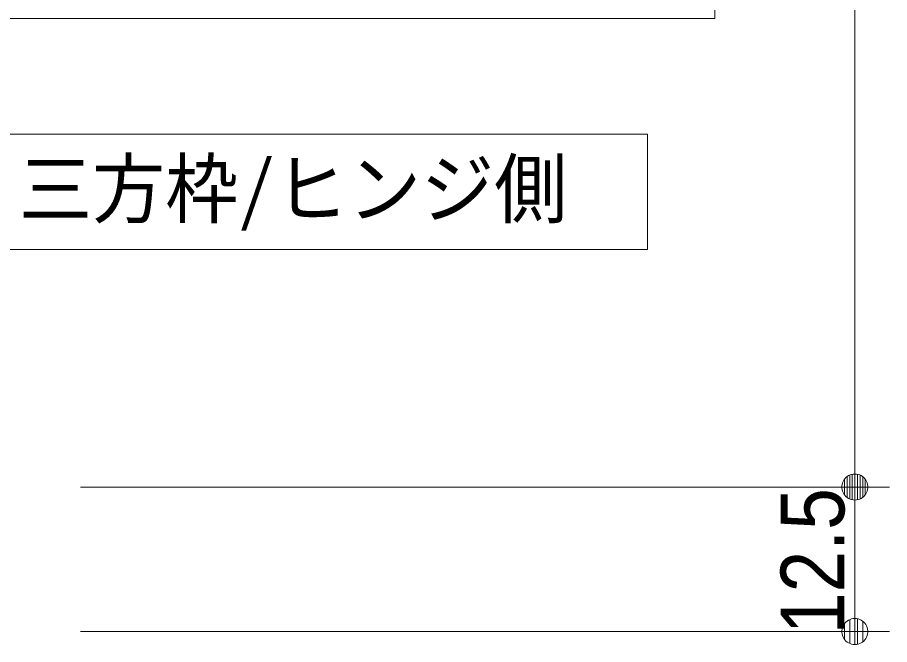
# Model space of a CAD drawing. Units: millimetres, scale not verified. Extents: x -4547 to 4547, y -2284 to 2284.
# Drawn here: x -1303.2 to -925.9, y 1016.4 to 1287.6 of the extents above; entities that cross this region are included whole.
import ezdxf
from ezdxf.enums import TextEntityAlignment as Align

# ---------------------------------------------------------------- set-up
doc = ezdxf.new("R2010")
doc.units = ezdxf.units.MM
doc.header["$LTSCALE"] = 20
for name, color, linetype, lineweight in [('0-2_0', 7, 'Continuous', 9), ('0-3_2寸法-3', 7, 'Continuous', 9), ('0-4_2寸法-1', 7, 'Continuous', 9)]:
    doc.layers.add(name, color=color, linetype=linetype, lineweight=lineweight)
doc.styles.add('ＭＳ ゴシック', font='')
doc.styles.add('ＭＳ Ｐゴシック', font='')
doc.styles.get('ＭＳ ゴシック').set_extended_font_data('MS Gothic')
doc.styles.get('ＭＳ Ｐゴシック').set_extended_font_data('MS PGothic')

# ---------------------------------------------------------------- blocks, each defined once
blk = doc.blocks.new('_Dot')
at = {"layer": '0-2_0'}
for p, q in [((-10, 0), (-20, 0)), ((9.78, 2), (-9.78, 2)), ((7.99, 6), (-7.99, 6)), ((9.16, -3.98), (-9.16, -3.98)), ((6, -7.98), (-6, -7.98))]:
    blk.add_line(p, q, dxfattribs=at)
for points in [[(10, 0), (9.92, 1.25), (9.69, 2.49), (9.3, 3.68), (8.76, 4.82), (8.09, 5.88), (7.29, 6.85), (6.37, 7.71), (5.36, 8.44), (4.26, 9.05), (3.09, 9.51), (1.87, 9.82), (0.63, 9.98), (-0.63, 9.98), (-1.87, 9.82), (-3.09, 9.51), (-4.26, 9.05), (-5.36, 8.44), (-6.37, 7.71), (-7.29, 6.85), (-8.09, 5.88), (-8.76, 4.82), (-9.3, 3.68), (-9.69, 2.49), (-9.92, 1.25), (-10, 0), (0, 0)], [(-10, 0), (-9.92, -1.25), (-9.69, -2.49), (-9.3, -3.68), (-8.76, -4.82), (-8.09, -5.88), (-7.29, -6.85), (-6.37, -7.71), (-5.36, -8.44), (-4.26, -9.05), (-3.09, -9.51), (-1.87, -9.82), (-0.63, -9.98), (0.63, -9.98), (1.87, -9.82), (3.09, -9.51), (4.26, -9.05), (5.36, -8.44), (6.37, -7.71), (7.29, -6.85), (8.09, -5.88), (8.76, -4.82), (9.3, -3.68), (9.69, -2.49), (9.92, -1.25), (10, 0), (0, 0)]]:
    blk.add_lwpolyline(points, close=True, dxfattribs=at)

msp = doc.modelspace()

# ---------------------------------------------------------------- linework, layer by layer
at = {"layer": '0-3_2寸法-3'}
for points in [[(-1318.46, 1337.15), (-1001.57, 1337.15), (-1001.57, 1287.15), (-1318.46, 1287.15)], [(-1318.46, 1237.15), (-1030.66, 1237.15), (-1030.66, 1187.15), (-1318.46, 1187.15)]]:
    msp.add_lwpolyline(points, close=True, dxfattribs=at)
at = {"layer": '0-4_2寸法-1'}
for p, q in [((-940.93, 1598.24), (-940.93, 1095.76)), ((-1275.93, 1084.5), (-925.93, 1084.5)), ((-1275.93, 1084.5), (-925.93, 1084.5)), ((-940.93, 1033.26), (-940.93, 1073.24)), ((-1275.93, 1022), (-925.93, 1022))]:
    msp.add_line(p, q, dxfattribs=at)

# ---------------------------------------------------------------- block references
at = {"layer": '0-4_2寸法-1', "xscale": 0.5627563, "yscale": 0.5627563}
for p, rotation in [((-940.93, 1084.5), 270), ((-940.93, 1084.5), 90), ((-940.93, 1022), 270)]:
    msp.add_blockref('_Dot', p, dxfattribs=dict(at, rotation=rotation))

# ---------------------------------------------------------------- texts
at = {"layer": '0-3_2寸法-3', "style": 'ＭＳ ゴシック', "width": 0.95}
msp.add_text('三方枠/ヒンジ側', height=24.41, dxfattribs=at).set_placement((-1302.55, 1193.92), align=Align.BOTTOM_LEFT)
at = {"layer": '0-4_2寸法-1', "style": 'ＭＳ Ｐゴシック', "width": 0.9}
msp.add_text('12.5', height=27.57, rotation=90, dxfattribs=at).set_placement((-937.21, 1020.84), align=Align.BOTTOM_LEFT)

doc.saveas('drawing.dxf')
